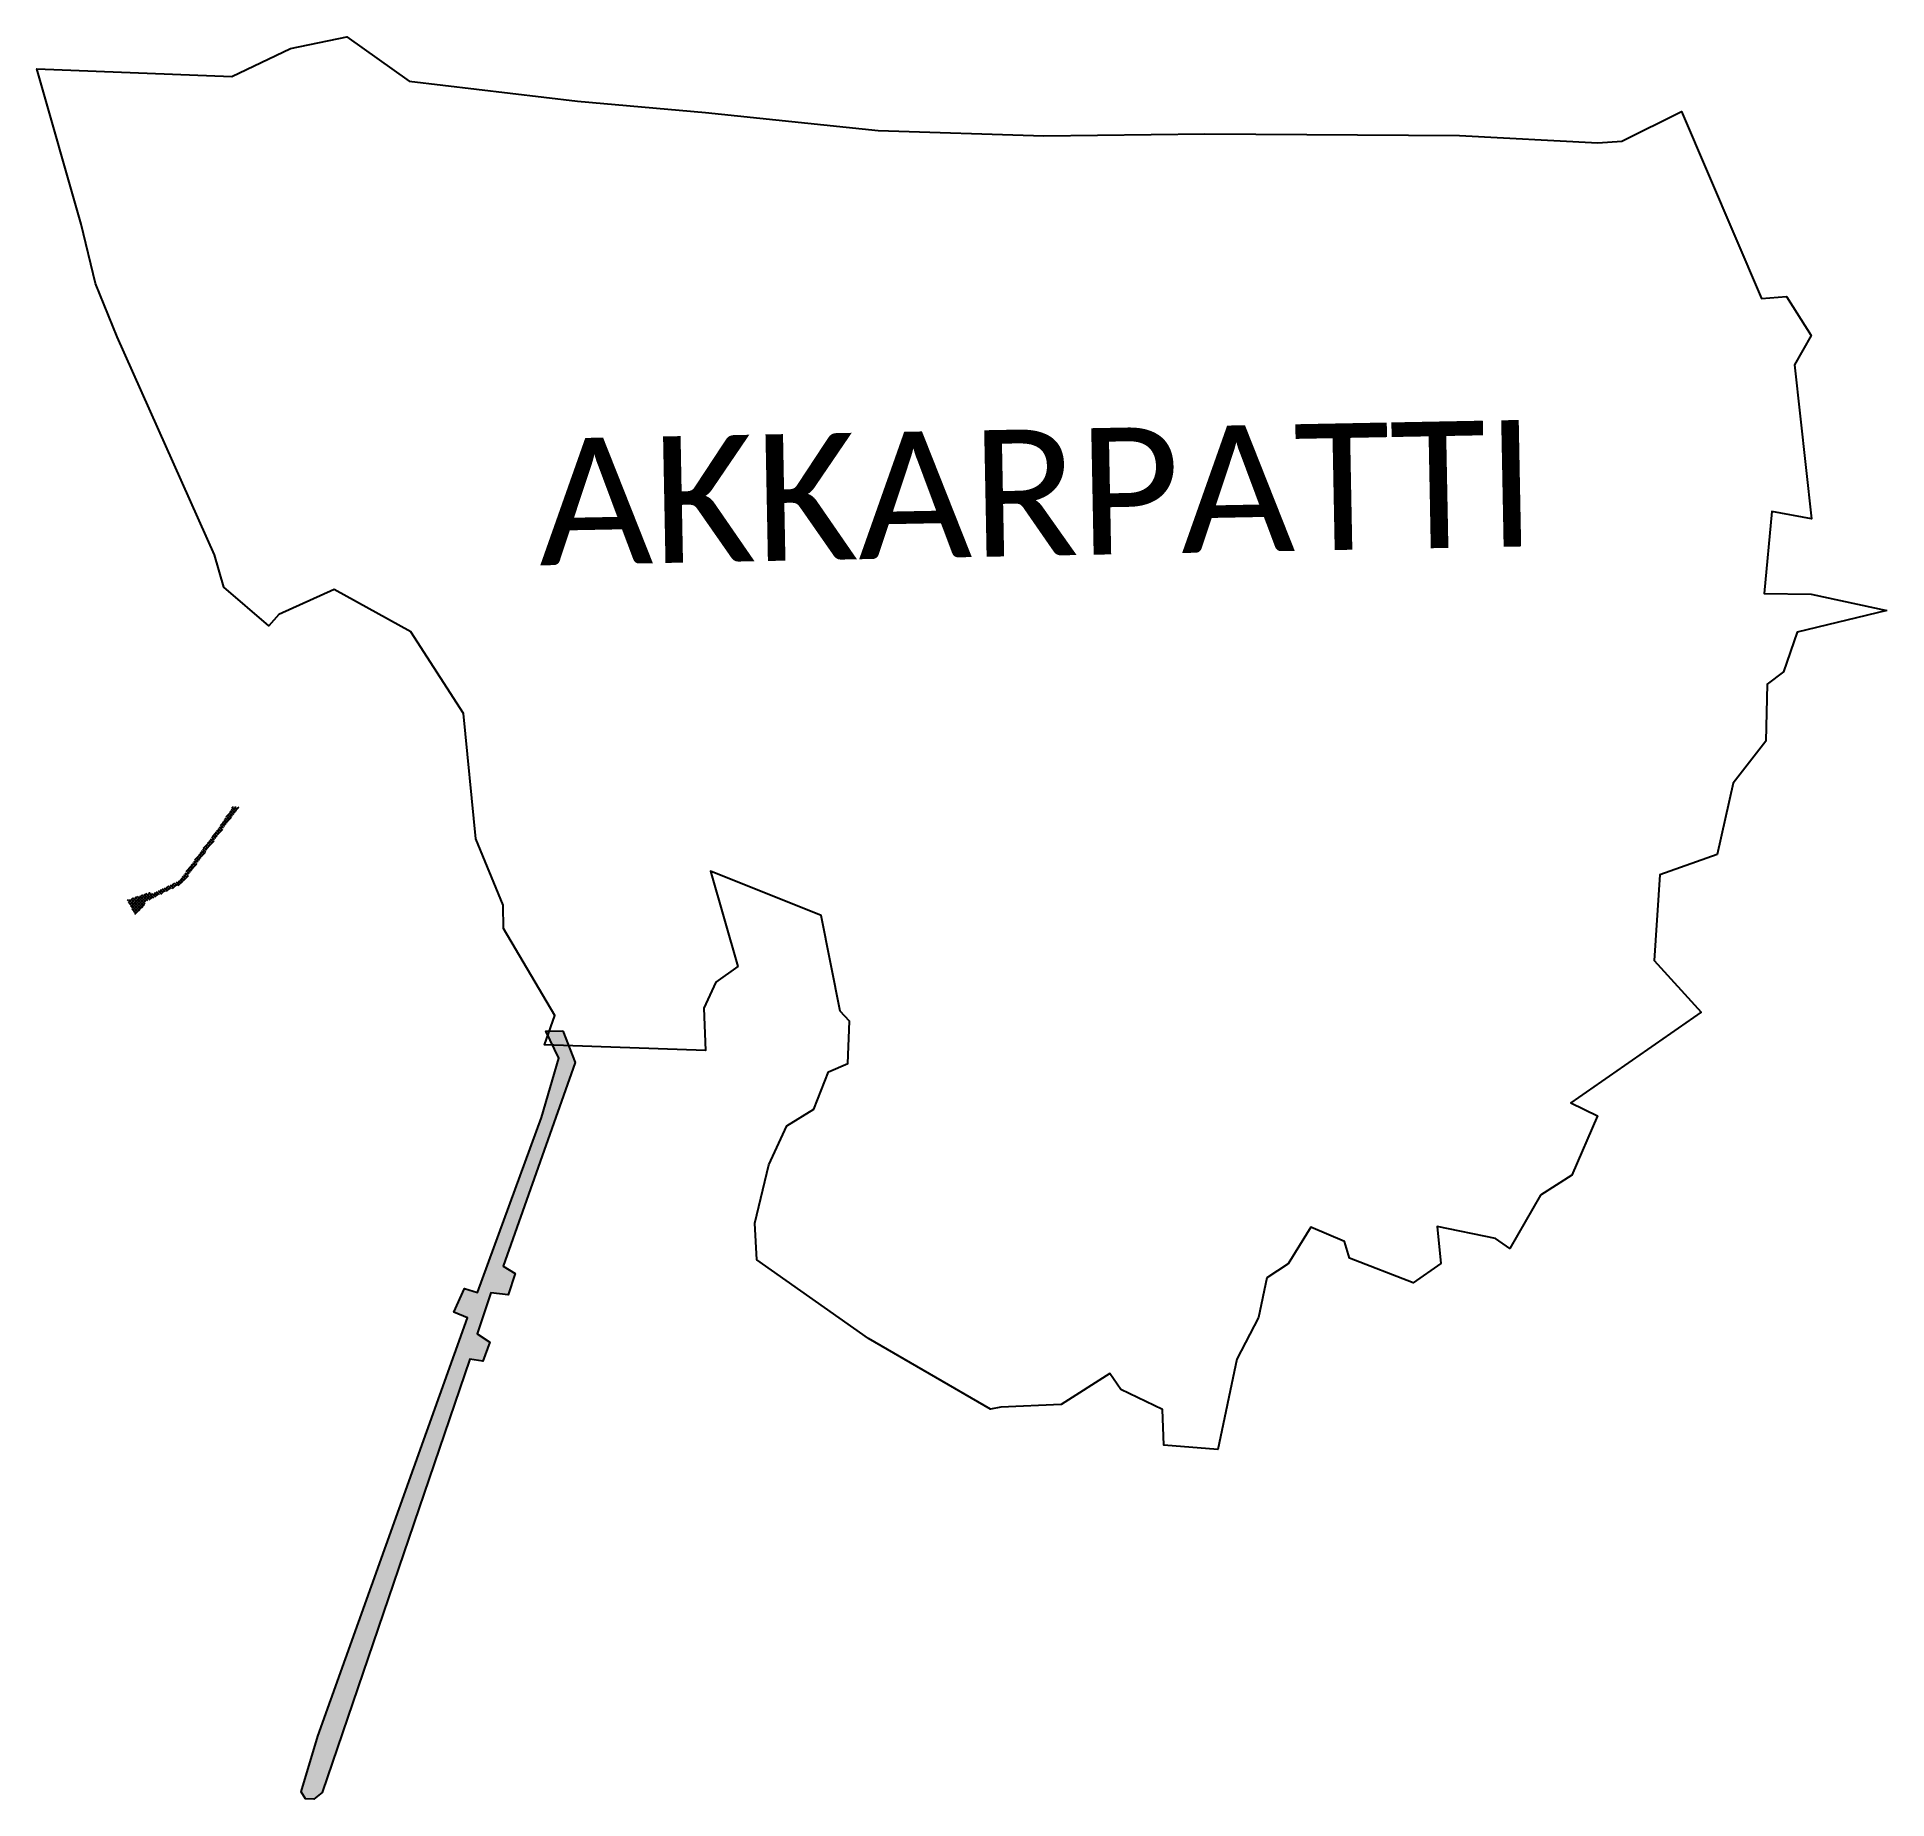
# Model space of a CAD drawing. Header units: metres. Extents: x 254202 to 257002, y 2192675 to 2195341.
import ezdxf

# ---------------------------------------------------------------- set-up
doc = ezdxf.new("R2010")
doc.units = ezdxf.units.M
for name, color, linetype in [('JETTY', 51, 'Continuous'), ('JETTY HATCH', 210, 'Continuous'), ('village', 3, 'Continuous'), ('VILLAGE NAME', 250, 'Continuous')]:
    doc.layers.add(name, color=color, linetype=linetype)
doc.styles.get("Standard").update_dxf_attribs({"font": 'simplex.shx'})

msp = doc.modelspace()

# ---------------------------------------------------------------- hatches: boundary and pattern name
at = {"layer": 'JETTY HATCH'}
h = msp.add_hatch(dxfattribs=at)
h.set_pattern_fill('ANSI37', color=256)
h.paths.add_polyline_path([(254350.6, 2194013.4), (254339.2, 2194035.3), (254373.2, 2194047.3), (254377.5, 2194044.7), (254417.7, 2194064.1), (254479.9, 2194147.5), (254498.9, 2194176.8), (254508.3, 2194175.9), (254425.1, 2194063.9), (254419.5, 2194058.8), (254366.5, 2194032.8), (254364.4, 2194025.8)])
h = msp.add_hatch(dxfattribs=at)
h.set_pattern_fill('ANGLE', color=256)
h.set_pattern_definition([(0, (0, 0), (0, 6.985), [5.08, -1.905]), (90, (0, 0), (-6.985, 4e-16), [5.08, -1.905])])
h.paths.add_polyline_path([(254857.3, 2193340.6), (254876.9, 2193337.6), (254887.6, 2193366.1), (254868.4, 2193378.9), (254889.3, 2193441), (254915.7, 2193437.6), (254925.9, 2193469.9), (254908, 2193481.4), (255017.1, 2193789.3), (254998, 2193837.2), (254972.3, 2193836.9), (254992, 2193795.9), (254966, 2193706.3), (254869.3, 2193441.3), (254849.3, 2193447.3), (254833.1, 2193411.5), (254853.9, 2193403), (254627.3, 2192770.3), (254602.2, 2192685.7), (254609, 2192675.4), (254621.3, 2192675), (254634.1, 2192684.8)])

# ---------------------------------------------------------------- linework, layer by layer
at = {"layer": 'JETTY', "const_width": 0.1, "flags": 128}
msp.add_lwpolyline([(254350.6, 2194013.4), (254339.2, 2194035.3), (254373.2, 2194047.3), (254377.5, 2194044.7), (254417.7, 2194064.1), (254479.9, 2194147.5), (254498.9, 2194176.8), (254508.3, 2194175.9), (254425.1, 2194063.9), (254419.5, 2194058.8), (254366.5, 2194032.8), (254364.4, 2194025.8), (254350.6, 2194013.4)], dxfattribs=at)
at = {"layer": 'JETTY', "flags": 128}
msp.add_lwpolyline([(254998, 2193837.2), (255017.1, 2193789.3), (254908, 2193481.4), (254925.9, 2193469.9), (254915.7, 2193437.6), (254889.3, 2193441), (254868.4, 2193378.9), (254887.6, 2193366.1), (254876.9, 2193337.6), (254857.3, 2193340.6), (254634.1, 2192684.8), (254621.3, 2192675), (254609, 2192675.4), (254602.2, 2192685.7), (254627.3, 2192770.3), (254853.9, 2193403), (254833.1, 2193411.5), (254849.3, 2193447.3), (254869.3, 2193441.3), (254966, 2193706.3), (254992, 2193795.9), (254972.3, 2193836.9), (254998, 2193837.2)], dxfattribs=at)
at = {"layer": 'village', "color": 3, "true_color": 0x00ff00}
msp.add_polyline3d([(257002.1, 2194473.1, 0), (256866.2, 2194440.3, 0), (256845.5, 2194380.3, 0), (256820.6, 2194361.8, 0), (256818.7, 2194275.4, 0), (256769.2, 2194212, 0), (256745.3, 2194104.2, 0), (256658.6, 2194073.3, 0), (256649.8, 2193943.5, 0), (256721, 2193865.3, 0), (256523.8, 2193728.4, 0), (256564.1, 2193708.9, 0), (256525.3, 2193619.1, 0), (256477.8, 2193588.7, 0), (256431.6, 2193508, 0), (256409.5, 2193523.2, 0), (256321.4, 2193541.2, 0), (256327.1, 2193485.5, 0), (256285.1, 2193455.9, 0), (256188.7, 2193493.5, 0), (256181.1, 2193518.8, 0), (256130.2, 2193540.2, 0), (256096, 2193485, 0), (256063.5, 2193463.8, 0), (256050.9, 2193403.6, 0), (256018.3, 2193340.3, 0), (255989.7, 2193204, 0), (255907.7, 2193210.6, 0), (255905.8, 2193264.5, 0), (255842.9, 2193294.8, 0), (255826, 2193318.6, 0), (255752.4, 2193271.8, 0), (255661.2, 2193268.1, 0), (255645.5, 2193265.1, 0), (255460.8, 2193371.7, 0), (255291.9, 2193490.9, 0), (255288.7, 2193546.3, 0), (255310, 2193634.6, 0), (255337.1, 2193693.8, 0), (255378.3, 2193718.7, 0), (255400.2, 2193775.5, 0), (255429.3, 2193787.8, 0), (255432.2, 2193851.9, 0), (255417.8, 2193867.1, 0), (255389.2, 2194011.6, 0), (255221.7, 2194078.8, 0), (255263, 2193934.6, 0), (255229.8, 2193911, 0), (255211.6, 2193871.7, 0), (255214.1, 2193807.3, 0), (254970.6, 2193816.3, 0), (254985.9, 2193860.6, 0), (254908.3, 2193992.1, 0), (254908, 2194027.5, 0), (254866.7, 2194127.9, 0), (254847.8, 2194317.3, 0), (254768.1, 2194440.9, 0), (254652.3, 2194505.3, 0), (254568.5, 2194467.2, 0), (254553.2, 2194450.2, 0), (254485.3, 2194508.4, 0), (254471, 2194557.7, 0), (254323.7, 2194887.5, 0), (254291, 2194967.9, 0), (254269.2, 2195057.8, 0), (254202.4, 2195292.9, 0), (254497.3, 2195281.5, 0), (254586.2, 2195323.6, 0), (254671.2, 2195341.1, 0), (254765.6, 2195274.3, 0), (255020.3, 2195243.9, 0), (255214.3, 2195227, 0), (255475.3, 2195199.7, 0), (255726.1, 2195191.4, 0), (255969.6, 2195194.6, 0), (256355.3, 2195192.2, 0), (256564.6, 2195180.9, 0), (256601, 2195183.5, 0), (256691.2, 2195228.2, 0), (256812, 2194945.3, 0), (256850.1, 2194948.2, 0), (256887.2, 2194889.3, 0), (256862.3, 2194845.2, 0), (256887.7, 2194612, 0), (256827.7, 2194623.3, 0), (256816, 2194499.1, 0), (256887.5, 2194498.1, 0)], close=True, dxfattribs=at)

# ---------------------------------------------------------------- texts
at = {"layer": 'VILLAGE NAME', "insert": (254959.2, 2194733), "char_height": 191.456, "attachment_point": 1, "rotation": 1.1028}
msp.add_mtext_dynamic_manual_height_columns('{\\fCalibri|b0|i0|c0|p34;AKKARPATTI}', width=1279.793, gutter_width=957.3, heights=[0], dxfattribs=at)

doc.saveas('drawing.dxf')
